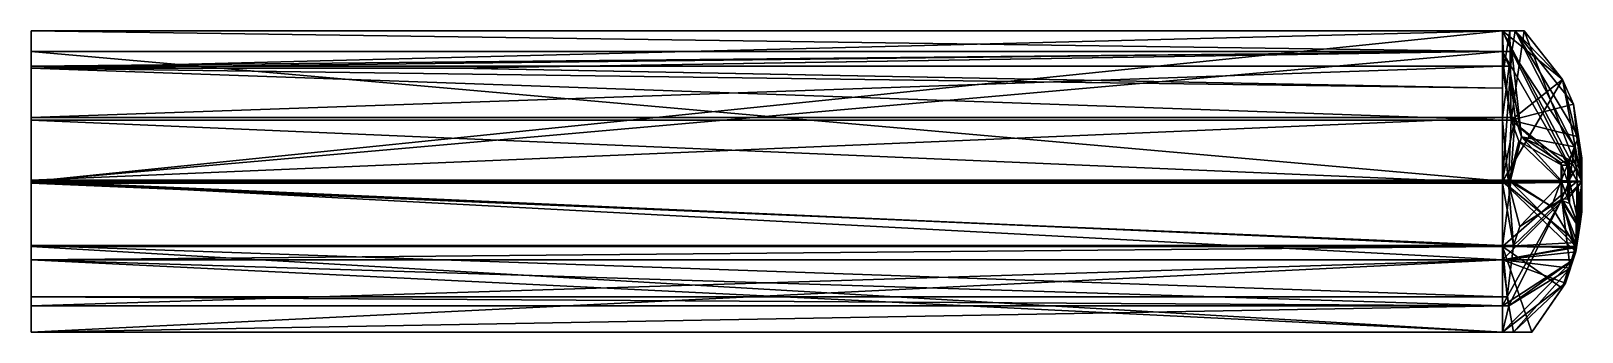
# Model space of a CAD drawing. Extents: x -788 to 776, y -136 to 168.
import ezdxf

# ---------------------------------------------------------------- set-up
doc = ezdxf.new("R2010")
doc.units = 0

msp = doc.modelspace()

# ---------------------------------------------------------------- meshes
at = {"layer": 'OBJECT000', "color": 50}
mesh = msp.add_polyface(dxfattribs=at)
corners = [(-788, 147.294342, 41.220947), (-788, 168, 31.95459), (696, 168, 31.95459), (696, 147.294342, 41.220947), (696, 15.988609, 10), (-788, 15.988609, 10), (-788, 16.437637, 27.074219), (696, 16.437637, 27.074219), (-788, 168, 9.583252), (696, 168, 9.583252)]
mesh.append_faces([[corners[k] for k in face] for face in [(1, 3, 0), (5, 7, 4), (5, 9, 8), (0, 8, 1), (7, 9, 4), (9, 1, 8), (6, 3, 7)]], dxfattribs={"vtx0": -1})
mesh.append_faces([[corners[k] for k in face] for face in [(0, 5, 8), (7, 2, 9)]], dxfattribs={"vtx0": -1, "vtx2": -1})
mesh.append_faces([[corners[k] for k in face] for face in [(1, 2, 3), (5, 6, 7), (5, 4, 9), (0, 6, 5), (7, 3, 2), (9, 2, 1), (6, 0, 3)]], dxfattribs={"vtx2": -1})
at = {"layer": 'OBJECT001', "color": 50}
mesh = msp.add_polyface(dxfattribs=at)
corners = [(696, -48.725067, -40.851807), (-788, -48.725067, -40.851807), (-788, -100.61937, -27.797363), (696, -100.61937, -27.797363), (-788, -109.494232, -23.826416), (696, -109.494232, -23.826416), (696, 14.446007, -48), (-788, 14.446007, -48), (696, 15.988739, 10), (-788, 15.988739, 10), (-788, -62.952835, 10.228271), (696, -62.952835, 10.228271)]
mesh.append_faces([[corners[k] for k in face] for face in [(1, 3, 0), (2, 5, 3), (7, 0, 6), (6, 9, 7), (9, 11, 10), (2, 10, 4), (6, 11, 8), (4, 11, 5)]], dxfattribs={"vtx0": -1})
mesh.append_faces([[corners[k] for k in face] for face in [(2, 7, 9), (2, 9, 10), (6, 3, 5), (6, 5, 11)]], dxfattribs={"vtx0": -1, "vtx2": -1})
mesh.append_faces([[corners[k] for k in face] for face in [(1, 2, 3), (2, 4, 5), (7, 1, 0), (6, 8, 9), (9, 8, 11), (2, 1, 7), (6, 0, 3), (4, 10, 11)]], dxfattribs={"vtx2": -1})
at = {"layer": 'OBJECT002', "color": 50}
mesh = msp.add_polyface(dxfattribs=at)
corners = [(-788, 15.988823, 9.987549), (696, 15.988823, 9.987549), (696, 16.437531, 27.074219), (-788, 16.437531, 27.074219), (-788, -62.962143, 10.221436), (696, -62.962143, 10.221436), (-788, -49.701904, 19.924072), (696, -49.701904, 19.924072)]
mesh.append_faces([[corners[k] for k in face] for face in [(1, 3, 0), (0, 5, 1), (3, 4, 0), (1, 7, 2), (4, 7, 5), (3, 7, 6)]], dxfattribs={"vtx0": -1})
mesh.append_faces([[corners[k] for k in face] for face in [(1, 2, 3), (0, 4, 5), (3, 6, 4), (1, 5, 7), (4, 6, 7), (3, 2, 7)]], dxfattribs={"vtx2": -1})
at = {"layer": 'OBJECT003', "color": 50}
mesh = msp.add_polyface(dxfattribs=at)
corners = [(-788, 15.744865, 67.811768), (-788, 17.513077, 68), (696, 17.513077, 68), (696, 15.744865, 67.811768), (696, 16.437531, 27.074219), (-788, 16.437531, 27.074219), (-788, -49.701904, 19.924072), (696, -49.701904, 19.924072)]
mesh.append_faces([[corners[k] for k in face] for face in [(1, 3, 0), (2, 5, 4), (1, 6, 5), (2, 7, 3), (0, 7, 6), (5, 7, 4)]], dxfattribs={"vtx0": -1})
mesh.append_faces([[corners[k] for k in face] for face in [(1, 2, 3), (2, 1, 5), (1, 0, 6), (2, 4, 7), (0, 3, 7), (5, 6, 7)]], dxfattribs={"vtx2": -1})
at = {"layer": 'OBJECT004', "color": 50}
mesh = msp.add_polyface(dxfattribs=at)
corners = [(696, 80.629028, 60.869385), (-788, 80.629028, 60.869385), (-788, 132.599838, 47.795898), (696, 132.599838, 47.795898), (-788, 147.294342, 41.220947), (696, 147.294342, 41.220947), (696, 17.513977, 68), (-788, 17.513977, 68), (-788, 16.437637, 27.074219), (696, 16.437637, 27.074219)]
mesh.append_faces([[corners[k] for k in face] for face in [(1, 3, 0), (2, 5, 3), (7, 0, 6), (7, 9, 8), (2, 8, 4), (6, 5, 9), (4, 9, 5)]], dxfattribs={"vtx0": -1})
mesh.append_faces([[corners[k] for k in face] for face in [(2, 7, 8), (6, 3, 5)]], dxfattribs={"vtx0": -1, "vtx2": -1})
mesh.append_faces([[corners[k] for k in face] for face in [(1, 2, 3), (2, 4, 5), (7, 1, 0), (7, 6, 9), (2, 1, 7), (6, 0, 3), (4, 8, 9)]], dxfattribs={"vtx2": -1})
at = {"layer": 'OBJECT005', "color": 50}
mesh = msp.add_polyface(dxfattribs=at)
corners = [(-358.493408, 130.610855, -28.446777), (-788, 130.611069, -28.446777), (-788, 78, -41.219482), (696, 78, -41.219238), (696, 110.265907, -33.385986), (-788, 168, -12.317139), (696, 147.762405, -21.047119), (696, 168, -12.316895), (-788, 14.461304, -48), (696, 14.460701, -48), (-788, 16, 9.987549), (696, 16, 9.987549), (-788, 168, 9.561279), (696, 168, 9.561279), (-358.851685, 130.609741, -28.447266)]
mesh.append_faces([[corners[k] for k in face] for face in [(14, 4, 6)]])
mesh.append_faces([[corners[k] for k in face] for face in [(1, 4, 0), (1, 7, 5), (2, 9, 3), (8, 11, 9), (10, 13, 11), (8, 12, 10), (6, 13, 7), (7, 12, 5)]], dxfattribs={"vtx0": -1})
mesh.append_faces([[corners[k] for k in face] for face in [(1, 3, 4), (1, 6, 7), (8, 1, 5), (8, 5, 12), (6, 3, 9), (6, 9, 11), (6, 11, 13)]], dxfattribs={"vtx0": -1, "vtx2": -1})
mesh.append_faces([[corners[k] for k in face] for face in [(1, 2, 3), (1, 0, 6), (2, 8, 9), (8, 10, 11), (10, 12, 13), (8, 2, 1), (6, 4, 3), (7, 13, 12)]], dxfattribs={"vtx2": -1})
at = {"layer": 'OBJECT006', "color": 50}
mesh = msp.add_polyface(dxfattribs=at)
corners = [(-788, -109.493408, -23.825928), (-788, -136, -11.964111), (696, -136, -11.964111), (696, -109.493408, -23.825928), (-788, -136, 10.439697), (-788, -62.953171, 10.228027), (696, -62.953171, 10.228027), (696, -136, 10.439697)]
mesh.append_faces([[corners[k] for k in face] for face in [(1, 3, 0), (5, 7, 4), (0, 4, 1), (2, 6, 3), (1, 7, 2), (5, 3, 6)]], dxfattribs={"vtx0": -1})
mesh.append_faces([[corners[k] for k in face] for face in [(1, 2, 3), (5, 6, 7), (0, 5, 4), (2, 7, 6), (1, 4, 7), (5, 0, 3)]], dxfattribs={"vtx2": -1})
at = {"layer": 'OBJECT007', "color": 50}
mesh = msp.add_polyface(dxfattribs=at)
corners = [(-788, -62.962128, 10.221436), (-788, -136, 10.437988), (696, -136, 10.437988), (696, -62.962128, 10.221436), (-788, -136, 10.594482), (-788, -49.70192, 19.924072), (696, -136, 10.594482), (696, -49.70192, 19.924072)]
mesh.append_faces([[corners[k] for k in face] for face in [(1, 3, 0), (1, 5, 4), (2, 7, 3), (1, 6, 2), (0, 7, 5), (5, 6, 4)]], dxfattribs={"vtx0": -1})
mesh.append_faces([[corners[k] for k in face] for face in [(1, 2, 3), (1, 0, 5), (2, 6, 7), (1, 4, 6), (0, 3, 7), (5, 7, 6)]], dxfattribs={"vtx2": -1})
at = {"layer": 'OBJECT008', "color": 50}
mesh = msp.add_polyface(dxfattribs=at)
corners = [(696, 17.511955, 68), (703.928223, 17.511955, 68), (704.351074, 15.743195, 67.810791), (696, 15.743195, 67.810791), (771.036865, 16.437805, 27.074219), (763.347168, 16.739326, 38.555908), (754.900635, 16.914162, 45.213379), (696, 16.437805, 27.074219), (745.287842, -9.273209, 49.506104), (754.9104, -2.942398, 45.205566), (763.347412, -6.141678, 38.555664), (773.405273, -31.502716, 23.538086), (771.247559, -45.43396, 20.385498), (769.825928, -49.70224, 19.924072), (774.156494, -26.649551, 22.41626), (696, -49.702011, 19.924072)]
mesh.append_faces([[corners[k] for k in face] for face in [(11, 14, 12)]])
mesh.append_faces([[corners[k] for k in face] for face in [(1, 3, 0), (5, 7, 4), (9, 13, 8), (8, 6, 9), (9, 5, 10), (11, 4, 14), (0, 15, 7), (2, 15, 3), (12, 15, 13)]], dxfattribs={"vtx0": -1})
mesh.append_faces([[corners[k] for k in face] for face in [(5, 1, 0), (5, 0, 7), (9, 11, 12), (9, 12, 13), (8, 1, 6), (11, 5, 4), (2, 13, 15), (12, 4, 7), (12, 7, 15)]], dxfattribs={"vtx0": -1, "vtx2": -1})
mesh.append_faces([[corners[k] for k in face] for face in [(1, 2, 3), (5, 6, 1), (9, 10, 11), (8, 2, 1), (9, 6, 5), (11, 10, 5), (0, 3, 15), (2, 8, 13), (12, 14, 4)]], dxfattribs={"vtx2": -1})
at = {"layer": 'OBJECT009', "color": 50}
mesh = msp.add_polyface(dxfattribs=at)
corners = [(707.07666, -136, -11.968994), (702.24707, -109.497879, -23.829102), (696, -109.497986, -23.829346), (696, -136, -11.969238), (767.114746, -62.965134, 10.219238), (759.247803, -86.663483, 10.284912), (725.430664, -136, 10.421875), (696, -136, 10.422119), (696, -62.964081, 10.219971), (725.438232, -136, -0.064453), (759.239258, -86.680893, 5.606445), (764.238037, -71.619629, 3.886719)]
mesh.append_faces([[corners[k] for k in face] for face in [(1, 3, 0), (5, 8, 4), (0, 11, 1), (5, 9, 6), (10, 4, 11), (2, 7, 3), (3, 9, 0), (8, 11, 4)]], dxfattribs={"vtx0": -1})
mesh.append_faces([[corners[k] for k in face] for face in [(5, 7, 8), (0, 10, 11), (3, 6, 9), (8, 1, 11)]], dxfattribs={"vtx0": -1, "vtx2": -1})
mesh.append_faces([[corners[k] for k in face] for face in [(1, 2, 3), (5, 6, 7), (0, 9, 10), (5, 10, 9), (10, 5, 4), (2, 8, 7), (3, 7, 6), (8, 2, 1)]], dxfattribs={"vtx2": -1})
at = {"layer": 'OBJECT010', "color": 50}
mesh = msp.add_polyface(dxfattribs=at)
corners = [(776, 15.988068, 10), (776, 15.731209, 0.337402), (776, -14.731339, 0.337402), (776, -14.731339, 10.085449), (696, -100.627228, -27.799561), (700.62793, -100.627228, -27.799561), (706.859863, -48.722626, -40.856445), (696, -48.722626, -40.856445), (702.243652, -109.498764, -23.82959), (696, -109.498764, -23.82959), (713.289063, -29.435699, -43.04126), (701.848877, 14.445961, -48.011963), (696, 14.445961, -48.011963), (755.819092, 15.069603, -24.553223), (761.781494, 15.167969, -20.853027), (696, 15.988113, 10), (769.78125, -54.93251, 10.19751), (767.115234, -62.964249, 10.219971), (696, -62.964294, 10.219727), (761.780762, -1.34317, -20.85376), (755.817627, -1.845078, -24.554688), (764.23877, -71.617538, 3.888184), (769.785889, -54.903381, 1.979004), (773.455078, -31.183258, -3.455322)]
mesh.append_faces([[corners[k] for k in face] for face in [(1, 3, 0), (5, 7, 4), (5, 9, 8), (6, 12, 7), (11, 15, 12), (0, 18, 15), (20, 23, 19), (10, 13, 11), (21, 16, 22), (2, 16, 3), (19, 13, 20), (1, 23, 2), (4, 18, 9), (17, 9, 18)]], dxfattribs={"vtx0": -1})
mesh.append_faces([[corners[k] for k in face] for face in [(6, 11, 12), (11, 14, 1), (11, 1, 0), (11, 0, 15), (0, 16, 17), (0, 17, 18), (20, 6, 5), (20, 5, 8), (20, 8, 21), (20, 21, 22), (20, 22, 23), (2, 22, 16), (1, 19, 23), (4, 12, 15), (4, 15, 18), (17, 8, 9)]], dxfattribs={"vtx0": -1, "vtx2": -1})
mesh.append_faces([[corners[k] for k in face] for face in [(1, 2, 3), (5, 6, 7), (5, 4, 9), (6, 10, 11), (11, 13, 14), (0, 3, 16), (20, 10, 6), (10, 20, 13), (21, 17, 16), (2, 23, 22), (19, 14, 13), (1, 14, 19), (4, 7, 12), (17, 21, 8)]], dxfattribs={"vtx2": -1})
at = {"layer": 'OBJECT011', "color": 50}
mesh = msp.add_polyface(dxfattribs=at)
corners = [(696, -62.971207, 10.214844), (696, -136, 10.431641), (725.428955, -136, 10.431885), (759.239014, -86.674576, 10.285645), (767.109375, -62.970444, 10.215332), (769.825928, -49.702225, 19.924072), (770.431885, -50.700714, 19.193359), (769.775146, -54.940506, 18.233887), (759.238525, -86.675247, 14.781738), (755.881104, -91.573517, 15.397461), (725.42749, -136, 10.594482), (769.775391, -54.939438, 16.091797), (696, -136, 10.594482), (696, -49.702347, 19.924072)]
mesh.append_faces([[corners[k] for k in face] for face in [(7, 6, 11)]])
mesh.append_faces([[corners[k] for k in face] for face in [(1, 4, 0), (6, 9, 5), (2, 8, 3), (3, 11, 4), (1, 13, 12), (1, 10, 2), (0, 5, 13), (13, 10, 12)]], dxfattribs={"vtx0": -1})
mesh.append_faces([[corners[k] for k in face] for face in [(1, 3, 4), (6, 8, 9), (2, 9, 8), (3, 7, 11), (0, 11, 6), (0, 6, 5), (13, 9, 10)]], dxfattribs={"vtx0": -1, "vtx2": -1})
mesh.append_faces([[corners[k] for k in face] for face in [(1, 2, 3), (6, 7, 8), (2, 10, 9), (3, 8, 7), (1, 0, 13), (1, 12, 10), (0, 4, 11), (13, 5, 9)]], dxfattribs={"vtx2": -1})
at = {"layer": 'OBJECT012', "color": 50}
mesh = msp.add_polyface(dxfattribs=at)
corners = [(776, 15.988693, 10), (776, 16.242874, 19.660889), (776, 39.4561, 19.660889), (776, 39.456093, 9.931641), (708.7854, 168, 31.949951), (705.126221, 147.2854, 41.219971), (696, 147.285217, 41.219971), (696, 168, 31.949707), (696, 15.988686, 10), (696, 16.43792, 27.074219), (771.026611, 16.43792, 27.074219), (767.336182, 94.242859, 9.772217), (756.334229, 119.123779, 9.699707), (717.739502, 168, 9.557373), (696, 168, 9.557129), (717.723633, 168, 26), (756.341797, 119.106003, 16.419678), (767.336426, 94.241638, 17.303223), (772.58252, 61.06781, 24.755127), (768.525391, 50.924507, 30.80249)]
mesh.append_faces([[corners[k] for k in face] for face in [(1, 3, 0), (5, 7, 4), (0, 10, 1), (0, 14, 8), (4, 19, 5), (15, 12, 16), (16, 11, 17), (2, 11, 3), (1, 18, 2), (6, 14, 7), (13, 7, 14), (5, 9, 6)]], dxfattribs={"vtx0": -1})
mesh.append_faces([[corners[k] for k in face] for face in [(0, 9, 10), (0, 11, 12), (0, 12, 13), (0, 13, 14), (4, 16, 17), (4, 17, 18), (4, 18, 19), (2, 17, 11), (1, 19, 18), (6, 8, 14), (13, 4, 7), (5, 10, 9)]], dxfattribs={"vtx0": -1, "vtx2": -1})
mesh.append_faces([[corners[k] for k in face] for face in [(1, 2, 3), (5, 6, 7), (0, 8, 9), (0, 3, 11), (4, 15, 16), (15, 13, 12), (16, 12, 11), (2, 18, 17), (1, 10, 19), (6, 9, 8), (13, 15, 4), (5, 19, 10)]], dxfattribs={"vtx2": -1})
at = {"layer": 'OBJECT013', "color": 50}
mesh = msp.add_polyface(dxfattribs=at)
corners = [(776, 16.243393, 19.663574), (776, 15.989136, 9.981689), (776, -14.749222, 10.072754), (776, -14.749222, 19.663574), (696, 15.988853, 9.97876), (771.036865, 16.437805, 27.074219), (696, 16.437805, 27.074219), (767.109131, -62.970306, 10.215576), (769.774658, -54.942581, 10.191895), (696, -62.973877, 10.212891), (771.247559, -45.43396, 20.385498), (770.431885, -50.700424, 19.193604), (769.825928, -49.70224, 19.924072), (769.774658, -54.942642, 16.089355), (774.156494, -26.649551, 22.41626), (696, -49.702011, 19.924072)]
mesh.append_faces([[corners[k] for k in face] for face in [(11, 12, 10), (7, 13, 8)]])
mesh.append_faces([[corners[k] for k in face] for face in [(1, 3, 0), (1, 6, 4), (8, 9, 7), (2, 14, 3), (3, 5, 0), (6, 9, 4), (11, 15, 12), (5, 15, 6)]], dxfattribs={"vtx0": -1})
mesh.append_faces([[corners[k] for k in face] for face in [(1, 5, 6), (8, 1, 4), (8, 4, 9), (2, 13, 11), (2, 11, 10), (2, 10, 14), (11, 7, 9), (11, 9, 15), (5, 10, 12), (5, 12, 15)]], dxfattribs={"vtx0": -1, "vtx2": -1})
mesh.append_faces([[corners[k] for k in face] for face in [(1, 2, 3), (1, 0, 5), (8, 2, 1), (2, 8, 13), (3, 14, 5), (6, 15, 9), (11, 13, 7), (5, 14, 10)]], dxfattribs={"vtx2": -1})
at = {"layer": 'OBJECT014', "color": 50}
mesh = msp.add_polyface(dxfattribs=at)
corners = [(696, 132.613541, 47.786621), (702.533447, 132.613541, 47.786621), (708.651855, 80.628845, 60.86377), (696, 80.628845, 60.86377), (705.126221, 147.2854, 41.219971), (696, 147.285217, 41.219971), (714.97998, 61.211922, 63.056641), (703.965088, 17.514465, 68), (696, 17.514465, 68), (696, 16.43792, 27.074219), (754.89209, 16.915298, 45.218506), (763.300293, 16.740936, 38.591309), (771.026611, 16.43792, 27.074219), (754.902588, 34.743858, 45.210205), (768.525391, 50.924507, 30.80249), (763.300293, 37.860474, 38.591309)]
mesh.append_faces([[corners[k] for k in face] for face in [(1, 3, 0), (1, 5, 4), (2, 8, 3), (8, 12, 9), (6, 15, 13), (6, 10, 7), (15, 10, 13), (11, 14, 12), (0, 9, 5), (12, 5, 9)]], dxfattribs={"vtx0": -1})
mesh.append_faces([[corners[k] for k in face] for face in [(2, 7, 8), (8, 10, 11), (8, 11, 12), (6, 1, 4), (6, 4, 14), (6, 14, 15), (0, 8, 9), (12, 4, 5)]], dxfattribs={"vtx0": -1, "vtx2": -1})
mesh.append_faces([[corners[k] for k in face] for face in [(1, 2, 3), (1, 0, 5), (2, 6, 7), (8, 7, 10), (6, 2, 1), (6, 13, 10), (15, 11, 10), (11, 15, 14), (0, 3, 8), (12, 14, 4)]], dxfattribs={"vtx2": -1})
at = {"layer": 'OBJECT015', "color": 50}
mesh = msp.add_polyface(dxfattribs=at)
corners = [(776, 15.731964, 0.328125), (776, 15.988434, 10), (776, 39.467781, 9.927246), (776, 39.467781, 0.328125), (696, 77.987991, -41.228027), (704.508545, 77.987213, -41.228027), (697.157715, 130.606949, -28.453857), (696, 130.606781, -28.453857), (703.361572, 168, -12.323486), (696, 168, -12.323486), (696, 14.460213, -48), (701.883057, 14.459442, -48), (712.217773, 56.590141, -43.509277), (761.810547, 15.172615, -20.824951), (755.798828, 15.074348, -24.55835), (696, 16, 10), (717.71582, 168, 9.557129), (756.363281, 119.062843, 9.697754), (767.354248, 94.197495, 9.769287), (696, 168, 9.557617), (755.793213, 32.444923, -24.561768), (761.810547, 32.515671, -20.824951), (772.580322, 61.115059, -4.769775), (767.354248, 94.197304, 2.888428), (756.361084, 119.06749, 4.285645), (717.719727, 168, -3.464355)]
mesh.append_faces([[corners[k] for k in face] for face in [(1, 3, 0), (5, 7, 4), (6, 9, 7), (11, 4, 10), (0, 15, 1), (17, 19, 16), (5, 8, 6), (12, 14, 20), (24, 16, 25), (17, 23, 18), (2, 22, 3), (20, 13, 21), (3, 13, 0), (10, 19, 15), (8, 19, 9)]], dxfattribs={"vtx0": -1})
mesh.append_faces([[corners[k] for k in face] for face in [(11, 5, 4), (0, 14, 11), (0, 11, 10), (0, 10, 15), (17, 2, 1), (17, 1, 15), (17, 15, 19), (5, 20, 21), (5, 21, 22), (5, 22, 23), (5, 23, 24), (5, 24, 25), (5, 25, 8), (2, 23, 22), (3, 21, 13), (10, 7, 9), (10, 9, 19), (8, 16, 19)]], dxfattribs={"vtx0": -1, "vtx2": -1})
mesh.append_faces([[corners[k] for k in face] for face in [(1, 2, 3), (5, 6, 7), (6, 8, 9), (11, 12, 5), (0, 13, 14), (17, 18, 2), (5, 12, 20), (12, 11, 14), (24, 17, 16), (17, 24, 23), (2, 18, 23), (20, 14, 13), (3, 22, 21), (10, 4, 7), (8, 25, 16)]], dxfattribs={"vtx2": -1})

doc.saveas('drawing.dxf')
